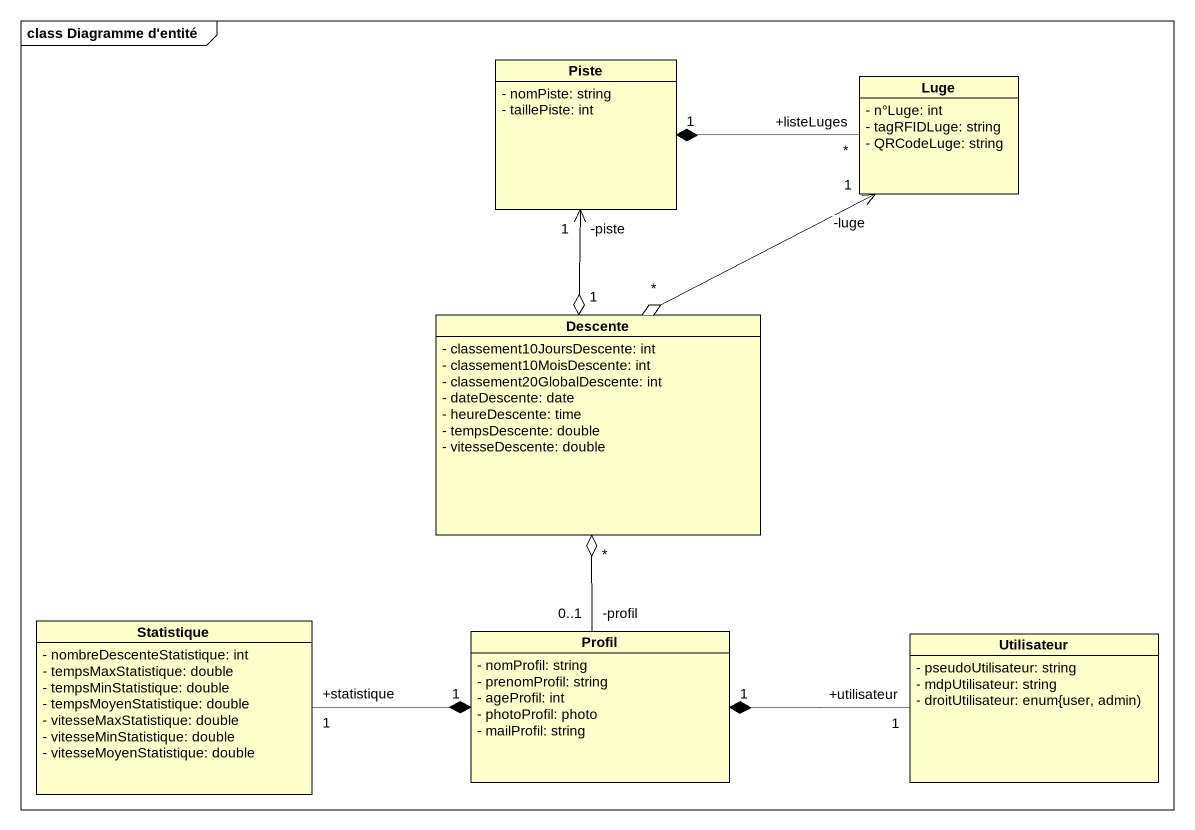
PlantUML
@startuml
mainframe class Diagramme d'entité
hide circle
hide empty members
skinparam classAttributeIconSize 0
class Piste {
  - nomPiste: string
  - taillePiste: int
}
class Luge {
  - n°Luge: int
  - tagRFIDLuge: string
  - QRCodeLuge: string
}
class Descente {
  - classement10JoursDescente: int
  - classement10MoisDescente: int
  - classement20GlobalDescente: int
  - dateDescente: date
  - heureDescente: time
  - tempsDescente: double
  - vitesseDescente: double
}
class Statistique {
  - nombreDescenteStatistique: int
  - tempsMaxStatistique: double
  - tempsMinStatistique: double
  - tempsMoyenStatistique: double
  - vitesseMaxStatistique: double
  - vitesseMinStatistique: double
  - vitesseMoyenStatistique: double
}
class Profil {
  - nomProfil: string
  - prenomProfil: string
  - ageProfil: int
  - photoProfil: photo
  - mailProfil: string
}
class Utilisateur {
  - pseudoUtilisateur: string
  - mdpUtilisateur: string
  - droitUtilisateur: enum{user, admin)
}
Piste "-piste\n1" <--o "1" Descente
Luge "+listeLuges\n*" -left-* "1" Piste
Luge "-luge\n1" <--o "*" Descente
Statistique "+statistique\n1" -right-* "1" Profil
Profil "-profil\n0..1" -up-o "*" Descente
Utilisateur "+utilisateur\n1" -left-* "1" Profil
@enduml
